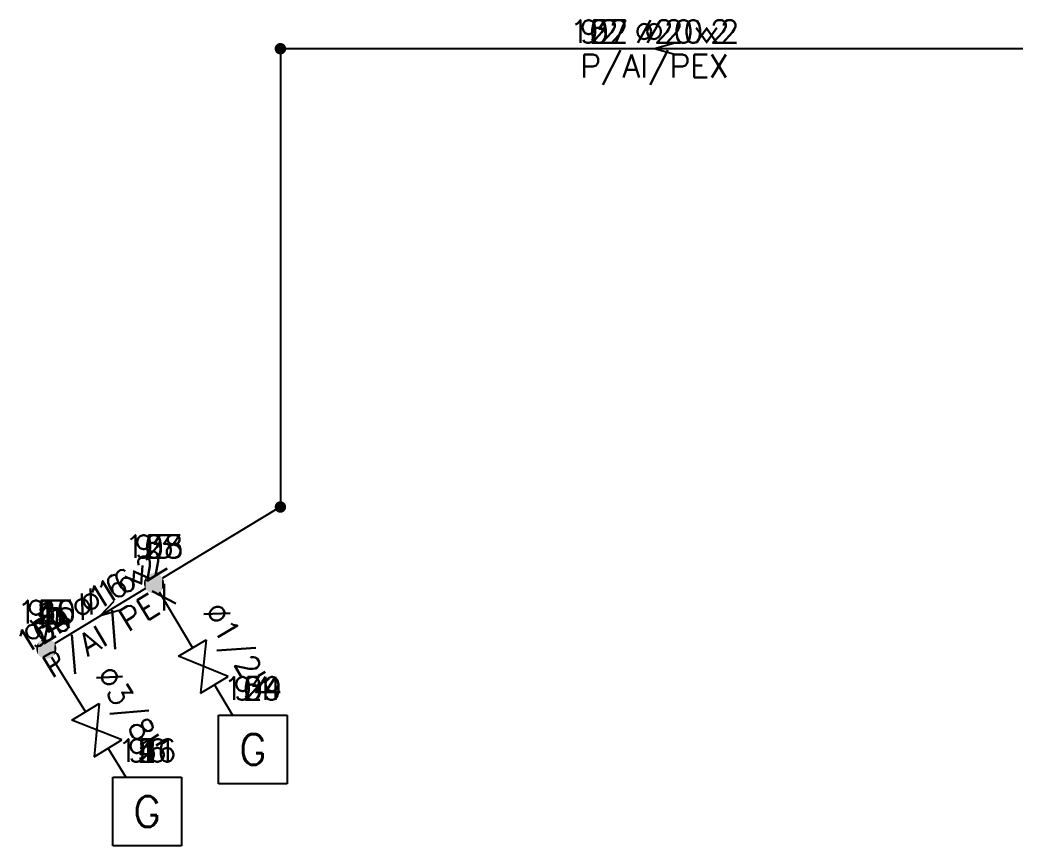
# Model space of a CAD drawing. Header units: metres. Extents: x -46.6 to 10.1, y -1.4 to 97.6.
# Drawn here: x 2.823 to 5.475, y 9.122 to 11.305 of the extents above; entities that cross this region are included whole.
import ezdxf
from ezdxf.enums import TextEntityAlignment as Align

# ---------------------------------------------------------------- set-up
doc = ezdxf.new("R2010")
doc.units = ezdxf.units.M
doc.header["$LTSCALE"] = 12.7
doc.layers.get('0').update_dxf_attribs({"linetype": 'CONTINUOUS'})
doc.layers.add('TEXTO_NUDOS', color=7, linetype='CONTINUOUS')
doc.layers.add('UNIFILAR', color=7, linetype='CONTINUOUS')
doc.layers.add('TEXTO_RAMAS', color=7, linetype='CONTINUOUS', lineweight=18)
doc.styles.add('ROMANS', font='Romans', dxfattribs={"height": 0.0635})

# ---------------------------------------------------------------- blocks, each defined once
blk = doc.blocks.new('NUDO_PASO_GAS')
at = {"color": 0, "linetype": 'Continuous'}
for points in [[(-0.742494, 0.10584), (-0.749351, 0.031185), (-0.748721, -0.043781), (-0.749351, 0.031185)], [(-0.728219, 0.179437), (-0.742494, 0.10584), (-0.74061, -0.118309), (-0.748721, -0.043781)], [(-0.706667, 0.251241), (-0.728219, 0.179437), (-0.725099, -0.191656), (-0.74061, -0.118309)], [(-0.678054, 0.320535), (-0.706667, 0.251241), (-0.702343, -0.263087), (-0.725099, -0.191656)], [(-0.642667, 0.386626), (-0.678054, 0.320535), (-0.672569, -0.33189), (-0.702343, -0.263087)], [(-0.600858, 0.448854), (-0.642667, 0.386626), (-0.636075, -0.397377), (-0.672569, -0.33189)], [(-0.553045, 0.506597), (-0.600858, 0.448854), (-0.593226, -0.458893), (-0.636075, -0.397377)], [(-0.499707, 0.559279), (-0.553045, 0.506597), (-0.544449, -0.515825), (-0.593226, -0.458893)], [(-0.441376, 0.606372), (-0.499707, 0.559279), (-0.490233, -0.567602), (-0.544449, -0.515825)], [(-0.378635, 0.647407), (-0.441376, 0.606372), (-0.431118, -0.613708), (-0.490233, -0.567602)], [(-0.31211, 0.681973), (-0.378635, 0.647407), (-0.367696, -0.653682), (-0.431118, -0.613708)], [(-0.242467, 0.709725), (-0.31211, 0.681973), (-0.300599, -0.687124), (-0.367696, -0.653682)], [(-0.170402, 0.730386), (-0.242467, 0.709725), (-0.2305, -0.713702), (-0.300599, -0.687124)], [(-0.096633, 0.743749), (-0.170402, 0.730386), (-0.158097, -0.733148), (-0.2305, -0.713702)], [(-0.0219, 0.74968), (-0.096633, 0.743749), (-0.084114, -0.745268), (-0.158097, -0.733148)], [(0.053053, 0.748121), (-0.0219, 0.74968), (-0.009291, -0.749942), (-0.084114, -0.745268)], [(0.127475, 0.739087), (0.053053, 0.748121), (0.065624, -0.747123), (-0.009291, -0.749942)], [(0.200624, 0.722669), (0.127475, 0.739087), (0.139884, -0.736839), (0.065624, -0.747123)], [(0.271768, 0.699029), (0.200624, 0.722669), (0.212747, -0.719193), (0.139884, -0.736839)], [(0.340197, 0.668406), (0.271768, 0.699029), (0.283483, -0.694361), (0.212747, -0.719193)], [(0.405227, 0.631103), (0.340197, 0.668406), (0.351388, -0.662591), (0.283483, -0.694361)], [(0.466207, 0.587495), (0.405227, 0.631103), (0.415781, -0.624201), (0.351388, -0.662591)], [(0.52253, 0.538017), (0.466207, 0.587495), (0.47602, -0.579573), (0.415781, -0.624201)], [(0.573632, 0.483163), (0.52253, 0.538017), (0.531502, -0.529155), (0.47602, -0.579573)], [(0.619002, 0.423482), (0.573632, 0.483163), (0.581674, -0.47345), (0.531502, -0.529155)], [(0.658187, 0.359569), (0.619002, 0.423482), (0.626035, -0.413014), (0.581674, -0.47345)], [(0.690796, 0.292064), (0.658187, 0.359569), (0.66414, -0.348452), (0.626035, -0.413014)], [(0.716502, 0.22164), (0.690796, 0.292064), (0.695609, -0.280407), (0.66414, -0.348452)], [(0.73505, 0.149002), (0.716502, 0.22164), (0.720128, -0.209562), (0.695609, -0.280407)], [(0.746253, 0.074875), (0.73505, 0.149002), (0.737451, -0.136622), (0.720128, -0.209562)], [(0.75, 0), (0.746253, 0.074875), (0.747407, -0.062317), (0.737451, -0.136622)]]:
    blk.add_solid(points, dxfattribs=at)
blk = doc.blocks.new('NUDO_DERIVACION_GAS')
at = {"color": 0, "linetype": 'Continuous'}
for points in [[(-0.742494, 0.10584), (-0.749351, 0.031185), (-0.748721, -0.043781), (-0.749351, 0.031185)], [(-0.728219, 0.179437), (-0.742494, 0.10584), (-0.74061, -0.118309), (-0.748721, -0.043781)], [(-0.706667, 0.251241), (-0.728219, 0.179437), (-0.725099, -0.191656), (-0.74061, -0.118309)], [(-0.678054, 0.320535), (-0.706667, 0.251241), (-0.702343, -0.263087), (-0.725099, -0.191656)], [(-0.642667, 0.386626), (-0.678054, 0.320535), (-0.672569, -0.33189), (-0.702343, -0.263087)], [(-0.600858, 0.448854), (-0.642667, 0.386626), (-0.636075, -0.397377), (-0.672569, -0.33189)], [(-0.553045, 0.506597), (-0.600858, 0.448854), (-0.593226, -0.458893), (-0.636075, -0.397377)], [(-0.499707, 0.559279), (-0.553045, 0.506597), (-0.544449, -0.515825), (-0.593226, -0.458893)], [(-0.441376, 0.606372), (-0.499707, 0.559279), (-0.490233, -0.567602), (-0.544449, -0.515825)], [(-0.378635, 0.647407), (-0.441376, 0.606372), (-0.431118, -0.613708), (-0.490233, -0.567602)], [(-0.31211, 0.681973), (-0.378635, 0.647407), (-0.367696, -0.653682), (-0.431118, -0.613708)], [(-0.242467, 0.709725), (-0.31211, 0.681973), (-0.300599, -0.687124), (-0.367696, -0.653682)], [(-0.170402, 0.730386), (-0.242467, 0.709725), (-0.2305, -0.713702), (-0.300599, -0.687124)], [(-0.096633, 0.743749), (-0.170402, 0.730386), (-0.158097, -0.733148), (-0.2305, -0.713702)], [(-0.0219, 0.74968), (-0.096633, 0.743749), (-0.084114, -0.745268), (-0.158097, -0.733148)], [(0.053053, 0.748121), (-0.0219, 0.74968), (-0.009291, -0.749942), (-0.084114, -0.745268)], [(0.127475, 0.739087), (0.053053, 0.748121), (0.065624, -0.747123), (-0.009291, -0.749942)], [(0.200624, 0.722669), (0.127475, 0.739087), (0.139884, -0.736839), (0.065624, -0.747123)], [(0.271768, 0.699029), (0.200624, 0.722669), (0.212747, -0.719193), (0.139884, -0.736839)], [(0.340197, 0.668406), (0.271768, 0.699029), (0.283483, -0.694361), (0.212747, -0.719193)], [(0.405227, 0.631103), (0.340197, 0.668406), (0.351388, -0.662591), (0.283483, -0.694361)], [(0.466207, 0.587495), (0.405227, 0.631103), (0.415781, -0.624201), (0.351388, -0.662591)], [(0.52253, 0.538017), (0.466207, 0.587495), (0.47602, -0.579573), (0.415781, -0.624201)], [(0.573632, 0.483163), (0.52253, 0.538017), (0.531502, -0.529155), (0.47602, -0.579573)], [(0.619002, 0.423482), (0.573632, 0.483163), (0.581674, -0.47345), (0.531502, -0.529155)], [(0.658187, 0.359569), (0.619002, 0.423482), (0.626035, -0.413014), (0.581674, -0.47345)], [(0.690796, 0.292064), (0.658187, 0.359569), (0.66414, -0.348452), (0.626035, -0.413014)], [(0.716502, 0.22164), (0.690796, 0.292064), (0.695609, -0.280407), (0.66414, -0.348452)], [(0.73505, 0.149002), (0.716502, 0.22164), (0.720128, -0.209562), (0.695609, -0.280407)], [(0.746253, 0.074875), (0.73505, 0.149002), (0.737451, -0.136622), (0.720128, -0.209562)], [(0.75, 0), (0.746253, 0.074875), (0.747407, -0.062317), (0.737451, -0.136622)]]:
    blk.add_solid(points, dxfattribs=at)
blk = doc.blocks.new('APARATO_GAS')
at = {"color": 0, "linetype": 'Continuous'}
for p, q in [((-1.125, 1.125), (1.125, 1.125)), ((-1.125, -1.125), (-1.125, 1.125)), ((1.125, 1.125), (1.125, -1.125)), ((1.125, -1.125), (-1.125, -1.125))]:
    blk.add_line(p, q, dxfattribs=at)
at = {"color": 0, "linetype": 'Continuous', "style": 'ROMANS'}
blk.add_text('G', height=1, dxfattribs=at).set_placement((0, -0.5), align=Align.CENTER)
blk = doc.blocks.new('LLAVE_PASO_GAS')
at = {"color": 0, "linetype": 'Continuous'}
for p, q in [((-1.5, 1.125), (1.5, -1.125)), ((1.5, 1.125), (-1.5, -1.125)), ((-1.5, -1.125), (-1.5, 1.125)), ((1.5, -1.125), (1.5, 1.125))]:
    blk.add_line(p, q, dxfattribs=at)

msp = doc.modelspace()

# ---------------------------------------------------------------- linework, layer by layer
at = {"layer": 'UNIFILAR', "color": 30, "linetype": 'Continuous'}
for p, q in [((5.4754, 11.2289, -10.1718), (3.5269, 11.2289, -10.1718)), ((5.4754, 11.2289, -7.5469), (3.5269, 11.2289, -7.5469)), ((5.4754, 11.2289, -4.9221), (3.5269, 11.2289, -4.9221)), ((5.4754, 11.2289, -2.2972), (3.5269, 11.2289, -2.2972)), ((5.4754, 11.2289, 0.3277), (3.5269, 11.2289, 0.3277)), ((4.5516, 11.2431, -10.1718), (4.5011, 11.2289, -10.1718)), ((4.5516, 11.2431, -7.5469), (4.5011, 11.2289, -7.5469)), ((4.5516, 11.2431, -4.9221), (4.5011, 11.2289, -4.9221)), ((4.5516, 11.2431, -2.2972), (4.5011, 11.2289, -2.2972)), ((4.5516, 11.2431, 0.3277), (4.5011, 11.2289, 0.3277)), ((4.5516, 11.2148, -10.1718), (4.5011, 11.2289, -10.1718)), ((4.5516, 11.2148, -7.5469), (4.5011, 11.2289, -7.5469)), ((4.5516, 11.2148, -4.9221), (4.5011, 11.2289, -4.9221)), ((4.5516, 11.2148, -2.2972), (4.5011, 11.2289, -2.2972)), ((4.5516, 11.2148, 0.3277), (4.5011, 11.2289, 0.3277)), ((3.5118, 11.2138, -10.1718), (3.5118, 10.0326, -10.1718)), ((3.5118, 11.2138, -7.5469), (3.5118, 10.0326, -7.5469)), ((3.5118, 11.2138, -4.9221), (3.5118, 10.0326, -4.9221)), ((3.5118, 11.2138, -2.2972), (3.5118, 10.0326, -2.2972)), ((3.5118, 11.2138, 0.3277), (3.5118, 10.0326, 0.3277)), ((3.4988, 10.0097, -10.1718), (3.2003, 9.8296, -10.1718)), ((3.4988, 10.0097, -7.5469), (3.2003, 9.8296, -7.5469)), ((3.4988, 10.0097, -4.9221), (3.2003, 9.8296, -4.9221)), ((3.4988, 10.0097, -2.2972), (3.2003, 9.8296, -2.2972)), ((3.4988, 10.0097, 0.3277), (3.2003, 9.8296, 0.3277)), ((3.155, 9.8022, -10.1718), (2.9156, 9.6567, -10.1718)), ((3.155, 9.8022, -7.5469), (2.9156, 9.6567, -7.5469)), ((3.155, 9.8022, -4.9221), (2.9156, 9.6567, -4.9221)), ((3.155, 9.8022, -2.2972), (2.9156, 9.6567, -2.2972)), ((3.155, 9.8022, 0.3277), (2.9156, 9.6567, 0.3277)), ((3.1912, 9.7932, -10.1718), (3.2792, 9.645, -10.1718)), ((3.1912, 9.7932, -7.5469), (3.2792, 9.645, -7.5469)), ((3.1912, 9.7932, -4.9221), (3.2792, 9.645, -4.9221)), ((3.1912, 9.7932, -2.2972), (3.2792, 9.645, -2.2972)), ((3.1912, 9.7932, 0.3277), (3.2792, 9.645, 0.3277)), ((3.0711, 9.7677, -10.1718), (3.0353, 9.7294, -10.1718)), ((3.0711, 9.7677, -7.5469), (3.0353, 9.7294, -7.5469)), ((3.0711, 9.7677, -4.9221), (3.0353, 9.7294, -4.9221)), ((3.0711, 9.7677, -2.2972), (3.0353, 9.7294, -2.2972)), ((3.0711, 9.7677, 0.3277), (3.0353, 9.7294, 0.3277)), ((3.0858, 9.7436, -10.1718), (3.0353, 9.7294, -10.1718)), ((3.0858, 9.7436, -7.5469), (3.0353, 9.7294, -7.5469)), ((3.0858, 9.7436, -4.9221), (3.0353, 9.7294, -4.9221)), ((3.0858, 9.7436, -2.2972), (3.0353, 9.7294, -2.2972)), ((3.0858, 9.7436, 0.3277), (3.0353, 9.7294, 0.3277)), ((2.9069, 9.6204, -10.1718), (2.9962, 9.476, -10.1718)), ((2.9069, 9.6204, -7.5469), (2.9962, 9.476, -7.5469)), ((2.9069, 9.6204, -4.9221), (2.9962, 9.476, -4.9221)), ((2.9069, 9.6204, -2.2972), (2.9962, 9.476, -2.2972)), ((2.9069, 9.6204, 0.3277), (2.9962, 9.476, 0.3277)), ((3.3373, 9.5474, -10.1718), (3.3849, 9.4674, -10.1718)), ((3.3373, 9.5474, -7.5469), (3.3849, 9.4674, -7.5469)), ((3.3373, 9.5474, -4.9221), (3.3849, 9.4674, -4.9221)), ((3.3373, 9.5474, -2.2972), (3.3849, 9.4674, -2.2972)), ((3.3373, 9.5474, 0.3277), (3.3849, 9.4674, 0.3277)), ((3.056, 9.3794, -10.1718), (3.1031, 9.3033, -10.1718)), ((3.056, 9.3794, -7.5469), (3.1031, 9.3033, -7.5469)), ((3.056, 9.3794, -4.9221), (3.1031, 9.3033, -4.9221)), ((3.056, 9.3794, -2.2972), (3.1031, 9.3033, -2.2972)), ((3.056, 9.3794, 0.3277), (3.1031, 9.3033, 0.3277))]:
    msp.add_line(p, q, dxfattribs=at)

# ---------------------------------------------------------------- block references
at = {"layer": 'UNIFILAR', "color": 30, "linetype": 'Continuous', "zscale": 1.00956003066}
for name, p, xscale, yscale in [('NUDO_PASO_GAS', (3.5118, 11.2289, -10.1718), 0.0201912006132, 0.0201912006132), ('NUDO_PASO_GAS', (3.5118, 11.2289, -7.5469), 0.0201912006132, 0.0201912006132), ('NUDO_PASO_GAS', (3.5118, 11.2289, -4.9221), 0.0201912006132, 0.0201912006132), ('NUDO_PASO_GAS', (3.5118, 11.2289, -2.2972), 0.0201912006132, 0.0201912006132), ('NUDO_PASO_GAS', (3.5118, 11.2289, 0.3277), 0.0201912006132, 0.0201912006132), ('NUDO_PASO_GAS', (3.5118, 10.0175, -10.1718), 0.0201912006132, 0.0201912006132), ('NUDO_PASO_GAS', (3.5118, 10.0175, -7.5469), 0.0201912006132, 0.0201912006132), ('NUDO_PASO_GAS', (3.5118, 10.0175, -4.9221), 0.0201912006132, 0.0201912006132), ('NUDO_PASO_GAS', (3.5118, 10.0175, -2.2972), 0.0201912006132, 0.0201912006132), ('NUDO_PASO_GAS', (3.5118, 10.0175, 0.3277), 0.0201912006132, 0.0201912006132), ('NUDO_DERIVACION_GAS', (3.1776, 9.8159, -10.1718), 0.0353346010731, 0.0353346010731), ('NUDO_DERIVACION_GAS', (3.1776, 9.8159, -7.5469), 0.0353346010731, 0.0353346010731), ('NUDO_DERIVACION_GAS', (3.1776, 9.8159, -4.9221), 0.0353346010731, 0.0353346010731), ('NUDO_DERIVACION_GAS', (3.1776, 9.8159, -2.2972), 0.0353346010731, 0.0353346010731), ('NUDO_DERIVACION_GAS', (3.1776, 9.8159, 0.3277), 0.0353346010731, 0.0353346010731), ('NUDO_DERIVACION_GAS', (2.8929, 9.6429, -10.1718), 0.0353346010731, 0.0353346010731), ('NUDO_DERIVACION_GAS', (2.8929, 9.6429, -7.5469), 0.0353346010731, 0.0353346010731), ('NUDO_DERIVACION_GAS', (2.8929, 9.6429, -4.9221), 0.0353346010731, 0.0353346010731), ('NUDO_DERIVACION_GAS', (2.8929, 9.6429, -2.2972), 0.0353346010731, 0.0353346010731), ('NUDO_DERIVACION_GAS', (2.8929, 9.6429, 0.3277), 0.0353346010731, 0.0353346010731), ('APARATO_GAS', (3.4389, 9.3765, -10.1718), 0.08076480245279999, 0.08076480245279999), ('APARATO_GAS', (3.4389, 9.3765, -7.5469), 0.08076480245279999, 0.08076480245279999), ('APARATO_GAS', (3.4389, 9.3765, -4.9221), 0.08076480245279999, 0.08076480245279999), ('APARATO_GAS', (3.4389, 9.3765, -2.2972), 0.08076480245279999, 0.08076480245279999), ('APARATO_GAS', (3.4389, 9.3765, 0.3277), 0.08076480245279999, 0.08076480245279999), ('APARATO_GAS', (3.1593, 9.2124, -10.1718), 0.08076480245279999, 0.08076480245279999), ('APARATO_GAS', (3.1593, 9.2124, -7.5469), 0.08076480245279999, 0.08076480245279999), ('APARATO_GAS', (3.1593, 9.2124, -4.9221), 0.08076480245279999, 0.08076480245279999), ('APARATO_GAS', (3.1593, 9.2124, -2.2972), 0.08076480245279999, 0.08076480245279999), ('APARATO_GAS', (3.1593, 9.2124, 0.3277), 0.08076480245279999, 0.08076480245279999)]:
    msp.add_blockref(name, p, dxfattribs=dict(at, xscale=xscale, yscale=yscale))
at = {"layer": 'UNIFILAR', "color": 30, "linetype": 'Continuous', "xscale": 0.03785850114974999, "yscale": 0.03785850114974999, "zscale": 1.00956003066}
for p, rotation in [((3.3083, 9.5962, -10.1718), 300.730759), ((3.3083, 9.5962, -7.5469), 300.730759), ((3.3083, 9.5962, -4.9221), 300.730759), ((3.3083, 9.5962, -2.2972), 300.730759), ((3.3083, 9.5962, 0.3277), 300.730759), ((3.0261, 9.4277, -10.1718), 301.743256), ((3.0261, 9.4277, -7.5469), 301.743256), ((3.0261, 9.4277, -4.9221), 301.743256), ((3.0261, 9.4277, -2.2972), 301.743256), ((3.0261, 9.4277, 0.3277), 301.743256)]:
    msp.add_blockref('LLAVE_PASO_GAS', p, dxfattribs=dict(at, rotation=rotation))

# ---------------------------------------------------------------- texts
at = {"layer": 'TEXTO_NUDOS', "color": 30, "linetype": 'Continuous', "style": 'ROMANS'}
for s, p in [('108', (3.1776, 9.8828, -7.5469)), ('123', (3.1776, 9.8828, -4.9221)), ('138', (3.1776, 9.8828, -2.2972)), ('153', (3.1776, 9.8828, 0.3277)), ('93', (3.1776, 9.8828, -10.1718)), ('110', (2.8929, 9.7098, -7.5469)), ('125', (2.8929, 9.7098, -4.9221)), ('140', (2.8929, 9.7098, -2.2972)), ('155', (2.8929, 9.7098, 0.3277)), ('95', (2.8929, 9.7098, -10.1718)), ('109', (3.4389, 9.5077, -7.5469)), ('124', (3.4389, 9.5077, -4.9221)), ('139', (3.4389, 9.5077, -2.2972)), ('154', (3.4389, 9.5077, 0.3277)), ('94', (3.4389, 9.5077, -10.1718)), ('111', (3.1593, 9.3436, -7.5469)), ('126', (3.1593, 9.3436, -4.9221)), ('141', (3.1593, 9.3436, -2.2972)), ('156', (3.1593, 9.3436, 0.3277)), ('96', (3.1593, 9.3436, -10.1718))]:
    msp.add_text(s, height=0.06057, dxfattribs=at).set_placement(p, align=Align.CENTER)
at = {"layer": 'TEXTO_RAMAS', "color": 30, "linetype": 'Continuous', "style": 'ROMANS'}
for s, p in [('107 Ø20x2', (4.5011, 11.2441, -7.5469)), ('122 Ø20x2', (4.5011, 11.2441, -4.9221)), ('137 Ø20x2', (4.5011, 11.2441, -2.2972)), ('152 Ø20x2', (4.5011, 11.2441, 0.3277)), ('92 Ø20x2', (4.5011, 11.2441, -10.1718))]:
    msp.add_text(s, height=0.06057, dxfattribs=at).set_placement(p, align=Align.CENTER)
for p in [(4.5011, 11.2138, -10.1718), (4.5011, 11.2138, -7.5469), (4.5011, 11.2138, -4.9221), (4.5011, 11.2138, -2.2972), (4.5011, 11.2138, 0.3277)]:
    msp.add_text('P/Al/PEX', height=0.06057, dxfattribs=at).set_placement(p, align=Align.TOP_CENTER)
for s, rotation, p in [('109 Ø16x2', 31.2839, (3.0274, 9.7424, -7.5469)), ('124 Ø16x2', 31.2839, (3.0274, 9.7424, -4.9221)), ('139 Ø16x2', 31.2839, (3.0274, 9.7424, -2.2972)), ('154 Ø16x2', 31.2839, (3.0274, 9.7424, 0.3277)), ('94 Ø16x2', 31.2839, (3.0274, 9.7424, -10.1718)), ('Ø1/2"', 300.7308, (3.3701, 9.633, -10.1718)), ('Ø1/2"', 300.7308, (3.3701, 9.633, -7.5469)), ('Ø1/2"', 300.7308, (3.3701, 9.633, -4.9221)), ('Ø1/2"', 300.7308, (3.3701, 9.633, -2.2972)), ('Ø1/2"', 300.7308, (3.3701, 9.633, 0.3277)), ('Ø3/8"', 301.7433, (3.0873, 9.4655, -10.1718)), ('Ø3/8"', 301.7433, (3.0873, 9.4655, -7.5469)), ('Ø3/8"', 301.7433, (3.0873, 9.4655, -4.9221)), ('Ø3/8"', 301.7433, (3.0873, 9.4655, -2.2972)), ('Ø3/8"', 301.7433, (3.0873, 9.4655, 0.3277))]:
    msp.add_text(s, height=0.06057, rotation=rotation, dxfattribs=at).set_placement(p, align=Align.CENTER)
for p in [(3.0432, 9.7165, -10.1718), (3.0432, 9.7165, -7.5469), (3.0432, 9.7165, -4.9221), (3.0432, 9.7165, -2.2972), (3.0432, 9.7165, 0.3277)]:
    msp.add_text('P/Al/PEX', height=0.06057, rotation=31.2839, dxfattribs=at).set_placement(p, align=Align.TOP_CENTER)

doc.saveas('drawing.dxf')
